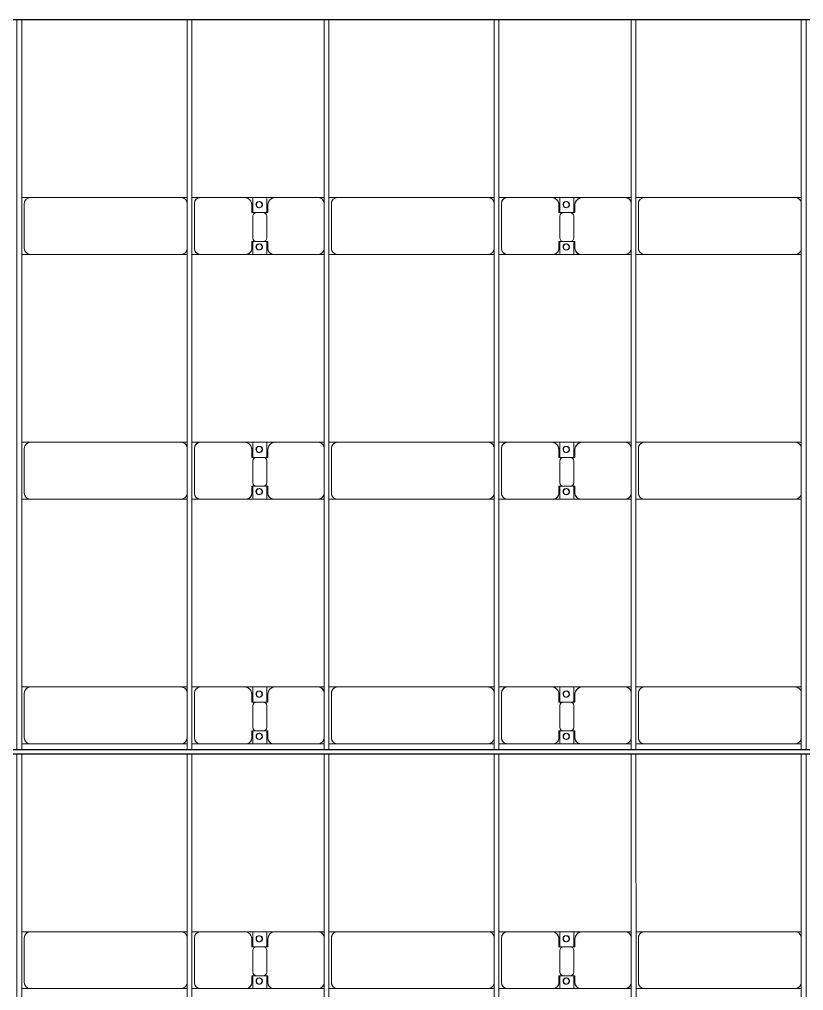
# Model space of a CAD drawing. Header units: millimetres. Extents: x -248177 to 167033, y 156986 to 268923.
# Drawn here: x -204003 to -197593, y 214489 to 222423 of the extents above; entities that cross this region are included whole.
import ezdxf

# ---------------------------------------------------------------- set-up
doc = ezdxf.new("R2010")
doc.units = ezdxf.units.MM
for name, color, linetype, lineweight in [('A-DETL-MBND', 5, 'Continuous', 9), ('A-GENM', 13, 'Continuous', 9), ('S-BEAM', 12, 'Continuous', 9)]:
    doc.layers.add(name, color=color, linetype=linetype, lineweight=lineweight)

# ---------------------------------------------------------------- blocks, each defined once
blk = doc.blocks.new('Dai phao do pin - DẢI PHAO ĐỠ PIN-V27-BỐ TRÍ KHUNG KẾT CẤU BÈ PIN 02')
at = {"layer": 'A-DETL-MBND', "color": 8}
for p, q in [((34449.7, 241.6), (34519.7, 241.6)), ((34449.7, 241.6), (34519.7, 241.6)), ((35750.3, 241.6), (34519.7, 241.6)), ((35750.3, 241.6), (35799.7, 241.6)), ((35750.3, 241.6), (35799.7, 241.6)), ((35839.7, 241.6), (35909.7, 241.6)), ((35839.7, 241.6), (35909.7, 241.6)), ((36269.7, 241.6), (35909.7, 241.6)), ((36269.7, 241.6), (36452.2, 241.6)), ((36452.2, 241.6), (36269.7, 241.6)), ((36337.8, 241.6), (36520.3, 241.6)), ((36337.8, 116.2), (36337.8, 241.6)), ((36520.3, 241.6), (36337.8, 241.6)), ((36452.2, 241.6), (36452.2, 116.2)), ((36870.3, 241.6), (36520.3, 241.6)), ((36870.3, 241.6), (36919.7, 241.6)), ((36870.3, 241.6), (36919.7, 241.6)), ((36959.7, 241.6), (37029.7, 241.6)), ((36959.7, 241.6), (37029.7, 241.6)), ((38260.3, 241.6), (37029.7, 241.6)), ((38260.3, 241.6), (38309.7, 241.6)), ((38260.3, 241.6), (38309.7, 241.6)), ((38349.7, 241.6), (38419.7, 241.6)), ((38349.7, 241.6), (38419.7, 241.6)), ((38779.7, 241.6), (38419.7, 241.6)), ((38779.7, 241.6), (38962.2, 241.6)), ((38962.2, 241.6), (38779.7, 241.6)), ((38847.8, 241.6), (39030.3, 241.6)), ((38847.8, 116.2), (38847.8, 241.6)), ((39030.3, 241.6), (38847.8, 241.6)), ((38962.2, 241.6), (38962.2, 116.2)), ((39380.3, 241.6), (39030.3, 241.6)), ((39380.3, 241.6), (39429.7, 241.6)), ((39380.3, 241.6), (39429.7, 241.6)), ((39469.7, 241.6), (39539.7, 241.6)), ((39469.7, 241.6), (39539.7, 241.6)), ((40770.3, 241.6), (39539.7, 241.6)), ((40770.3, 241.6), (40819.7, 241.6)), ((40770.3, 241.6), (40819.7, 241.6)), ((34469.7, 191.6), (34469.7, -173.4)), ((35859.7, 191.6), (35859.7, -173.4)), ((36329.7, 118.2), (36329.7, 181.6)), ((36460.3, 181.6), (36460.3, 118.2)), ((36979.7, 191.6), (36979.7, -173.4)), ((38369.7, 191.6), (38369.7, -173.4)), ((38839.7, 118.2), (38839.7, 181.6)), ((38970.3, 181.6), (38970.3, 118.2)), ((39489.7, 191.6), (39489.7, -173.4)), ((36422.2, 118.2), (36329.7, 118.2)), ((36337.8, 88.2), (36337.8, -88.2)), ((36460.3, 118.2), (36367.8, 118.2)), ((36452.2, -88.2), (36452.2, 88.2)), ((38932.2, 118.2), (38839.7, 118.2)), ((38847.8, 88.2), (38847.8, -88.2)), ((38970.3, 118.2), (38877.8, 118.2)), ((38962.2, -88.2), (38962.2, 88.2)), ((36329.7, -173.4), (36329.7, -118.2)), ((36329.7, -118.2), (36422.2, -118.2)), ((36337.8, -223.4), (36337.8, -116.2)), ((36367.8, -118.2), (36460.3, -118.2)), ((36452.2, -116.2), (36452.2, -223.4)), ((36460.3, -118.2), (36460.3, -173.4)), ((38839.7, -173.4), (38839.7, -118.2)), ((38839.7, -118.2), (38932.2, -118.2)), ((38847.8, -223.4), (38847.8, -116.2)), ((38877.8, -118.2), (38970.3, -118.2)), ((38962.2, -116.2), (38962.2, -223.4)), ((38970.3, -118.2), (38970.3, -173.4)), ((34519.7, -223.4), (34449.7, -223.4)), ((34519.7, -223.4), (34449.7, -223.4)), ((34519.7, -223.4), (35750.3, -223.4)), ((35799.7, -223.4), (35750.3, -223.4)), ((35799.7, -223.4), (35750.3, -223.4)), ((35909.7, -223.4), (35839.7, -223.4)), ((35909.7, -223.4), (35839.7, -223.4)), ((35909.7, -223.4), (36279.7, -223.4)), ((36452.2, -223.4), (36279.7, -223.4)), ((36279.7, -223.4), (36452.2, -223.4)), ((36510.3, -223.4), (36337.8, -223.4)), ((36337.8, -223.4), (36510.3, -223.4)), ((36510.3, -223.4), (36870.3, -223.4)), ((36919.7, -223.4), (36870.3, -223.4)), ((36919.7, -223.4), (36870.3, -223.4)), ((37029.7, -223.4), (36959.7, -223.4)), ((37029.7, -223.4), (36959.7, -223.4)), ((37029.7, -223.4), (38260.3, -223.4)), ((38309.7, -223.4), (38260.3, -223.4)), ((38309.7, -223.4), (38260.3, -223.4)), ((38419.7, -223.4), (38349.7, -223.4)), ((38419.7, -223.4), (38349.7, -223.4)), ((38419.7, -223.4), (38789.7, -223.4)), ((38962.2, -223.4), (38789.7, -223.4)), ((38789.7, -223.4), (38962.2, -223.4)), ((39020.3, -223.4), (38847.8, -223.4)), ((38847.8, -223.4), (39020.3, -223.4)), ((39020.3, -223.4), (39380.3, -223.4)), ((39429.7, -223.4), (39380.3, -223.4)), ((39429.7, -223.4), (39380.3, -223.4)), ((39539.7, -223.4), (39469.7, -223.4)), ((39539.7, -223.4), (39469.7, -223.4)), ((39539.7, -223.4), (40770.3, -223.4)), ((40819.7, -223.4), (40770.3, -223.4)), ((40819.7, -223.4), (40770.3, -223.4))]:
    blk.add_line(p, q, dxfattribs=at)
for centre, radius, start, end in [((34519.7, 191.6), 50, 90, 180), ((34519.7, 191.6), 50, 105, 135), ((35750.3, 191.6), 50, 15, 90), ((35750.3, 191.6), 50, 60, 90), ((35909.7, 191.6), 50, 90, 180), ((35909.7, 191.6), 50, 105, 180), ((36269.7, 181.6), 60, 360, 90), ((36520.3, 181.6), 60, 90, 180), ((36870.3, 191.6), 50, 15, 90), ((36870.3, 191.6), 50, 15, 75), ((37029.7, 191.6), 50, 90, 180), ((37029.7, 191.6), 50, 105, 135), ((38260.3, 191.6), 50, 15, 90), ((38260.3, 191.6), 50, 60, 90), ((38419.7, 191.6), 50, 90, 180), ((38419.7, 191.6), 50, 105, 180), ((38779.7, 181.6), 60, 360, 90), ((39030.3, 181.6), 60, 90, 180), ((39380.3, 191.6), 50, 15, 90), ((39380.3, 191.6), 50, 15, 75), ((39539.7, 191.6), 50, 90, 180), ((39539.7, 191.6), 50, 105, 135), ((40770.3, 191.6), 50, 15, 90), ((40770.3, 191.6), 50, 60, 90), ((34519.7, 191.6), 50, 150, 180), ((35750.3, 191.6), 50, 15, 30), ((36269.7, 181.6), 60, 360, 60), ((36388.6, 183.2), 25, 0, 180), ((36388.6, 183.2), 25, 180, 0), ((36388.6, 183.2), 25, 0, 165), ((36391.4, 183.2), 25, 0, 180), ((36391.4, 183.2), 25, 90, 180), ((36391.4, 183.2), 25, 180, 0), ((36391.4, 183.2), 25, 180, 300), ((36388.6, 183.2), 25, 210, 0), ((36391.4, 183.2), 25, 15, 75), ((36391.4, 183.2), 25, 330, 345), ((36520.3, 181.6), 60, 120, 180), ((37029.7, 191.6), 50, 150, 180), ((38260.3, 191.6), 50, 15, 30), ((38779.7, 181.6), 60, 360, 60), ((38898.6, 183.2), 25, 0, 180), ((38898.6, 183.2), 25, 180, 0), ((38898.6, 183.2), 25, 0, 165), ((38901.4, 183.2), 25, 360, 180), ((38901.4, 183.2), 25, 90, 180), ((38901.4, 183.2), 25, 180, 0), ((38901.4, 183.2), 25, 180, 300), ((38898.6, 183.2), 25, 210, 0), ((38901.4, 183.2), 25, 15, 75), ((38901.4, 183.2), 25, 330, 345), ((39030.3, 181.6), 60, 120, 180), ((39539.7, 191.6), 50, 150, 180), ((40770.3, 191.6), 50, 15, 30), ((36367.8, 88.2), 30, 90, 180), ((36422.2, 88.2), 30, 0, 90), ((38877.8, 88.2), 30, 90, 180), ((38932.2, 88.2), 30, 0, 90), ((36367.8, -88.2), 30, 180, 270), ((36388.6, -161.8), 25, 360, 180), ((36388.6, -161.8), 25, 105, 165), ((36391.4, -161.8), 25, 0, 180), ((36391.4, -161.8), 25, 105, 180), ((36388.6, -161.8), 25, 360, 75), ((36391.4, -161.8), 25, 15, 75), ((36422.2, -88.2), 30, 270, 0), ((38877.8, -88.2), 30, 180, 270), ((38898.6, -161.8), 25, 360, 180), ((38898.6, -161.8), 25, 105, 165), ((38901.4, -161.8), 25, 360, 180), ((38901.4, -161.8), 25, 105, 180), ((38898.6, -161.8), 25, 360, 75), ((38901.4, -161.8), 25, 15, 75), ((38932.2, -88.2), 30, 270, 0), ((34519.7, -173.4), 50, 180, 270), ((34519.7, -173.4), 50, 180, 210), ((34519.7, -173.4), 50, 240, 270), ((35750.3, -173.4), 50, 270, 345), ((35750.3, -173.4), 50, 285, 300), ((35750.3, -173.4), 50, 330, 345), ((35909.7, -173.4), 50, 180, 270), ((35909.7, -173.4), 50, 180, 255), ((36279.7, -173.4), 50, 270, 360), ((36279.7, -173.4), 50, 285, 360), ((36388.6, -161.8), 25, 180, 0), ((36388.6, -161.8), 25, 195, 0), ((36391.4, -161.8), 25, 180, 0), ((36391.4, -161.8), 25, 180, 270), ((36391.4, -161.8), 25, 285, 345), ((36510.3, -173.4), 50, 180, 270), ((36510.3, -173.4), 50, 180, 255), ((36870.3, -173.4), 50, 270, 345), ((36870.3, -173.4), 50, 285, 345), ((37029.7, -173.4), 50, 180, 270), ((37029.7, -173.4), 50, 180, 210), ((37029.7, -173.4), 50, 240, 270), ((38260.3, -173.4), 50, 270, 345), ((38260.3, -173.4), 50, 285, 300), ((38260.3, -173.4), 50, 330, 345), ((38419.7, -173.4), 50, 180, 270), ((38419.7, -173.4), 50, 180, 255), ((38789.7, -173.4), 50, 270, 0), ((38789.7, -173.4), 50, 285, 0), ((38898.6, -161.8), 25, 180, 0), ((38898.6, -161.8), 25, 195, 0), ((38901.4, -161.8), 25, 180, 360), ((38901.4, -161.8), 25, 180, 270), ((38901.4, -161.8), 25, 285, 345), ((39020.3, -173.4), 50, 180, 270), ((39020.3, -173.4), 50, 180, 255), ((39380.3, -173.4), 50, 270, 345), ((39380.3, -173.4), 50, 285, 345), ((39539.7, -173.4), 50, 180, 270), ((39539.7, -173.4), 50, 180, 210), ((39539.7, -173.4), 50, 240, 270), ((40770.3, -173.4), 50, 270, 345), ((40770.3, -173.4), 50, 285, 300), ((40770.3, -173.4), 50, 330, 345)]:
    blk.add_arc(centre, radius, start, end, dxfattribs=at)
blk = doc.blocks.new('Dai phao do pin - DẢI PHAO ĐỠ PIN-V28-BỐ TRÍ KHUNG KẾT CẤU BÈ PIN 02')
at = {"layer": 'A-DETL-MBND', "color": 8}
for p, q in [((34449.7, 241.6), (34519.7, 241.6)), ((34449.7, 241.6), (34519.7, 241.6)), ((35750.3, 241.6), (34519.7, 241.6)), ((35750.3, 241.6), (35799.7, 241.6)), ((35750.3, 241.6), (35799.7, 241.6)), ((35839.7, 241.6), (35909.7, 241.6)), ((35839.7, 241.6), (35909.7, 241.6)), ((36269.7, 241.6), (35909.7, 241.6)), ((36269.7, 241.6), (36452.2, 241.6)), ((36452.2, 241.6), (36269.7, 241.6)), ((36337.8, 241.6), (36520.3, 241.6)), ((36337.8, 116.2), (36337.8, 241.6)), ((36520.3, 241.6), (36337.8, 241.6)), ((36452.2, 241.6), (36452.2, 116.2)), ((36870.3, 241.6), (36520.3, 241.6)), ((36870.3, 241.6), (36919.7, 241.6)), ((36870.3, 241.6), (36919.7, 241.6)), ((36959.7, 241.6), (37029.7, 241.6)), ((36959.7, 241.6), (37029.7, 241.6)), ((38260.3, 241.6), (37029.7, 241.6)), ((38260.3, 241.6), (38309.7, 241.6)), ((38260.3, 241.6), (38309.7, 241.6)), ((38349.7, 241.6), (38419.7, 241.6)), ((38349.7, 241.6), (38419.7, 241.6)), ((38779.7, 241.6), (38419.7, 241.6)), ((38779.7, 241.6), (38962.2, 241.6)), ((38962.2, 241.6), (38779.7, 241.6)), ((38847.8, 241.6), (39030.3, 241.6)), ((38847.8, 116.2), (38847.8, 241.6)), ((39030.3, 241.6), (38847.8, 241.6)), ((38962.2, 241.6), (38962.2, 116.2)), ((39380.3, 241.6), (39030.3, 241.6)), ((39380.3, 241.6), (39429.7, 241.6)), ((39380.3, 241.6), (39429.7, 241.6)), ((39469.7, 241.6), (39539.7, 241.6)), ((39469.7, 241.6), (39539.7, 241.6)), ((40770.3, 241.6), (39539.7, 241.6)), ((40770.3, 241.6), (40819.7, 241.6)), ((40770.3, 241.6), (40819.7, 241.6)), ((34469.7, 191.6), (34469.7, -173.4)), ((35859.7, 191.6), (35859.7, -173.4)), ((36329.7, 118.2), (36329.7, 181.6)), ((36460.3, 181.6), (36460.3, 118.2)), ((36979.7, 191.6), (36979.7, -173.4)), ((38369.7, 191.6), (38369.7, -173.4)), ((38839.7, 118.2), (38839.7, 181.6)), ((38970.3, 181.6), (38970.3, 118.2)), ((39489.7, 191.6), (39489.7, -173.4)), ((36422.2, 118.2), (36329.7, 118.2)), ((36337.8, 88.2), (36337.8, -88.2)), ((36460.3, 118.2), (36367.8, 118.2)), ((36452.2, -88.2), (36452.2, 88.2)), ((38932.2, 118.2), (38839.7, 118.2)), ((38847.8, 88.2), (38847.8, -88.2)), ((38970.3, 118.2), (38877.8, 118.2)), ((38962.2, -88.2), (38962.2, 88.2)), ((36329.7, -173.4), (36329.7, -118.2)), ((36329.7, -118.2), (36422.2, -118.2)), ((36337.8, -223.4), (36337.8, -116.2)), ((36367.8, -118.2), (36460.3, -118.2)), ((36452.2, -116.2), (36452.2, -223.4)), ((36460.3, -118.2), (36460.3, -173.4)), ((38839.7, -173.4), (38839.7, -118.2)), ((38839.7, -118.2), (38932.2, -118.2)), ((38847.8, -223.4), (38847.8, -116.2)), ((38877.8, -118.2), (38970.3, -118.2)), ((38962.2, -116.2), (38962.2, -223.4)), ((38970.3, -118.2), (38970.3, -173.4)), ((34519.7, -223.4), (34449.7, -223.4)), ((34519.7, -223.4), (34449.7, -223.4)), ((34519.7, -223.4), (35750.3, -223.4)), ((35799.7, -223.4), (35750.3, -223.4)), ((35799.7, -223.4), (35750.3, -223.4)), ((35909.7, -223.4), (35839.7, -223.4)), ((35909.7, -223.4), (35839.7, -223.4)), ((35909.7, -223.4), (36279.7, -223.4)), ((36452.2, -223.4), (36279.7, -223.4)), ((36279.7, -223.4), (36452.2, -223.4)), ((36510.3, -223.4), (36337.8, -223.4)), ((36337.8, -223.4), (36510.3, -223.4)), ((36510.3, -223.4), (36870.3, -223.4)), ((36919.7, -223.4), (36870.3, -223.4)), ((36919.7, -223.4), (36870.3, -223.4)), ((37029.7, -223.4), (36959.7, -223.4)), ((37029.7, -223.4), (36959.7, -223.4)), ((37029.7, -223.4), (38260.3, -223.4)), ((38309.7, -223.4), (38260.3, -223.4)), ((38309.7, -223.4), (38260.3, -223.4)), ((38419.7, -223.4), (38349.7, -223.4)), ((38419.7, -223.4), (38349.7, -223.4)), ((38419.7, -223.4), (38789.7, -223.4)), ((38962.2, -223.4), (38789.7, -223.4)), ((38789.7, -223.4), (38962.2, -223.4)), ((39020.3, -223.4), (38847.8, -223.4)), ((38847.8, -223.4), (39020.3, -223.4)), ((39020.3, -223.4), (39380.3, -223.4)), ((39429.7, -223.4), (39380.3, -223.4)), ((39429.7, -223.4), (39380.3, -223.4)), ((39539.7, -223.4), (39469.7, -223.4)), ((39539.7, -223.4), (39469.7, -223.4)), ((39539.7, -223.4), (40770.3, -223.4)), ((40819.7, -223.4), (40770.3, -223.4)), ((40819.7, -223.4), (40770.3, -223.4))]:
    blk.add_line(p, q, dxfattribs=at)
for centre, radius, start, end in [((34519.7, 191.6), 50, 90, 180), ((34519.7, 191.6), 50, 105, 135), ((35750.3, 191.6), 50, 15, 90), ((35750.3, 191.6), 50, 60, 90), ((35909.7, 191.6), 50, 90, 180), ((35909.7, 191.6), 50, 105, 180), ((36269.7, 181.6), 60, 360, 90), ((36520.3, 181.6), 60, 90, 180), ((36870.3, 191.6), 50, 15, 90), ((36870.3, 191.6), 50, 15, 75), ((37029.7, 191.6), 50, 90, 180), ((37029.7, 191.6), 50, 105, 135), ((38260.3, 191.6), 50, 15, 90), ((38260.3, 191.6), 50, 60, 90), ((38419.7, 191.6), 50, 90, 180), ((38419.7, 191.6), 50, 105, 180), ((38779.7, 181.6), 60, 360, 90), ((39030.3, 181.6), 60, 90, 180), ((39380.3, 191.6), 50, 15, 90), ((39380.3, 191.6), 50, 15, 75), ((39539.7, 191.6), 50, 90, 180), ((39539.7, 191.6), 50, 105, 135), ((40770.3, 191.6), 50, 15, 90), ((40770.3, 191.6), 50, 60, 90), ((34519.7, 191.6), 50, 150, 180), ((35750.3, 191.6), 50, 15, 30), ((36269.7, 181.6), 60, 360, 60), ((36388.6, 183.2), 25, 0, 180), ((36388.6, 183.2), 25, 180, 0), ((36388.6, 183.2), 25, 0, 165), ((36391.4, 183.2), 25, 0, 180), ((36391.4, 183.2), 25, 90, 180), ((36391.4, 183.2), 25, 180, 0), ((36391.4, 183.2), 25, 180, 300), ((36388.6, 183.2), 25, 210, 0), ((36391.4, 183.2), 25, 15, 75), ((36391.4, 183.2), 25, 330, 345), ((36520.3, 181.6), 60, 120, 180), ((37029.7, 191.6), 50, 150, 180), ((38260.3, 191.6), 50, 15, 30), ((38779.7, 181.6), 60, 360, 60), ((38898.6, 183.2), 25, 0, 180), ((38898.6, 183.2), 25, 180, 0), ((38898.6, 183.2), 25, 0, 165), ((38901.4, 183.2), 25, 360, 180), ((38901.4, 183.2), 25, 90, 180), ((38901.4, 183.2), 25, 180, 0), ((38901.4, 183.2), 25, 180, 300), ((38898.6, 183.2), 25, 210, 0), ((38901.4, 183.2), 25, 15, 75), ((38901.4, 183.2), 25, 330, 345), ((39030.3, 181.6), 60, 120, 180), ((39539.7, 191.6), 50, 150, 180), ((40770.3, 191.6), 50, 15, 30), ((36367.8, 88.2), 30, 90, 180), ((36422.2, 88.2), 30, 0, 90), ((38877.8, 88.2), 30, 90, 180), ((38932.2, 88.2), 30, 0, 90), ((36367.8, -88.2), 30, 180, 270), ((36388.6, -161.8), 25, 360, 180), ((36388.6, -161.8), 25, 105, 165), ((36391.4, -161.8), 25, 0, 180), ((36391.4, -161.8), 25, 105, 180), ((36388.6, -161.8), 25, 360, 75), ((36391.4, -161.8), 25, 15, 75), ((36422.2, -88.2), 30, 270, 0), ((38877.8, -88.2), 30, 180, 270), ((38898.6, -161.8), 25, 360, 180), ((38898.6, -161.8), 25, 105, 165), ((38901.4, -161.8), 25, 360, 180), ((38901.4, -161.8), 25, 105, 180), ((38898.6, -161.8), 25, 360, 75), ((38901.4, -161.8), 25, 15, 75), ((38932.2, -88.2), 30, 270, 0), ((34519.7, -173.4), 50, 180, 270), ((34519.7, -173.4), 50, 191.16218, 210), ((34519.7, -173.4), 50, 240, 270), ((35750.3, -173.4), 50, 270, 348.81744), ((35750.3, -173.4), 50, 285, 300), ((35750.3, -173.4), 50, 330, 348.81744), ((35909.7, -173.4), 50, 180, 270), ((35909.7, -173.4), 50, 180, 255), ((36279.7, -173.4), 50, 270, 360), ((36279.7, -173.4), 50, 285, 360), ((36388.6, -161.8), 25, 180, 0), ((36388.6, -161.8), 25, 195, 0), ((36391.4, -161.8), 25, 180, 0), ((36391.4, -161.8), 25, 180, 270), ((36391.4, -161.8), 25, 285, 345), ((36510.3, -173.4), 50, 180, 270), ((36510.3, -173.4), 50, 180, 255), ((36870.3, -173.4), 50, 270, 348.80025), ((36870.3, -173.4), 50, 285, 348.80025), ((37029.7, -173.4), 50, 180, 270), ((37029.7, -173.4), 50, 191.2007, 210), ((37029.7, -173.4), 50, 240, 270), ((38260.3, -173.4), 50, 270, 348.77892), ((38260.3, -173.4), 50, 285, 300), ((38260.3, -173.4), 50, 330, 348.77892), ((38419.7, -173.4), 50, 180, 270), ((38419.7, -173.4), 50, 180, 255), ((38789.7, -173.4), 50, 270, 0), ((38789.7, -173.4), 50, 285, 0), ((38898.6, -161.8), 25, 180, 0), ((38898.6, -161.8), 25, 195, 0), ((38901.4, -161.8), 25, 180, 360), ((38901.4, -161.8), 25, 180, 270), ((38901.4, -161.8), 25, 285, 345), ((39020.3, -173.4), 50, 180, 270), ((39020.3, -173.4), 50, 180, 255), ((39380.3, -173.4), 50, 270, 348.76173), ((39380.3, -173.4), 50, 285, 348.76173), ((39539.7, -173.4), 50, 180, 270), ((39539.7, -173.4), 50, 191.23922, 210), ((39539.7, -173.4), 50, 240, 270), ((40770.3, -173.4), 50, 270, 348.7404), ((40770.3, -173.4), 50, 285, 300), ((40770.3, -173.4), 50, 330, 348.7404)]:
    blk.add_arc(centre, radius, start, end, dxfattribs=at)
blk = doc.blocks.new('Dai phao do pin - DẢI PHAO ĐỠ PIN-V29-BỐ TRÍ KHUNG KẾT CẤU BÈ PIN 02')
at = {"layer": 'A-DETL-MBND', "color": 8}
for p, q in [((34449.7, 241.6), (34519.7, 241.6)), ((34449.7, 241.6), (34519.7, 241.6)), ((35750.3, 241.6), (34519.7, 241.6)), ((35750.3, 241.6), (35799.7, 241.6)), ((35750.3, 241.6), (35799.7, 241.6)), ((35839.7, 241.6), (35909.7, 241.6)), ((35839.7, 241.6), (35909.7, 241.6)), ((36269.7, 241.6), (35909.7, 241.6)), ((36269.7, 241.6), (36452.2, 241.6)), ((36452.2, 241.6), (36269.7, 241.6)), ((36337.8, 241.6), (36520.3, 241.6)), ((36337.8, 116.2), (36337.8, 241.6)), ((36520.3, 241.6), (36337.8, 241.6)), ((36452.2, 241.6), (36452.2, 116.2)), ((36870.3, 241.6), (36520.3, 241.6)), ((36870.3, 241.6), (36919.7, 241.6)), ((36870.3, 241.6), (36919.7, 241.6)), ((36959.7, 241.6), (37029.7, 241.6)), ((36959.7, 241.6), (37029.7, 241.6)), ((38260.3, 241.6), (37029.7, 241.6)), ((38260.3, 241.6), (38309.7, 241.6)), ((38260.3, 241.6), (38309.7, 241.6)), ((38349.7, 241.6), (38419.7, 241.6)), ((38349.7, 241.6), (38419.7, 241.6)), ((38779.7, 241.6), (38419.7, 241.6)), ((38779.7, 241.6), (38962.2, 241.6)), ((38962.2, 241.6), (38779.7, 241.6)), ((38847.8, 241.6), (39030.3, 241.6)), ((38847.8, 116.2), (38847.8, 241.6)), ((39030.3, 241.6), (38847.8, 241.6)), ((38962.2, 241.6), (38962.2, 116.2)), ((39380.3, 241.6), (39030.3, 241.6)), ((39380.3, 241.6), (39429.7, 241.6)), ((39380.3, 241.6), (39429.7, 241.6)), ((39469.7, 241.6), (39539.7, 241.6)), ((39469.7, 241.6), (39539.7, 241.6)), ((40770.3, 241.6), (39539.7, 241.6)), ((40770.3, 241.6), (40819.7, 241.6)), ((40770.3, 241.6), (40819.7, 241.6)), ((34469.7, 191.6), (34469.7, -173.4)), ((35859.7, 191.6), (35859.7, -173.4)), ((36329.7, 118.2), (36329.7, 181.6)), ((36460.3, 181.6), (36460.3, 118.2)), ((36979.7, 191.6), (36979.7, -173.4)), ((38369.7, 191.6), (38369.7, -173.4)), ((38839.7, 118.2), (38839.7, 181.6)), ((38970.3, 181.6), (38970.3, 118.2)), ((39489.7, 191.6), (39489.7, -173.4)), ((36422.2, 118.2), (36329.7, 118.2)), ((36337.8, 88.2), (36337.8, -88.2)), ((36460.3, 118.2), (36367.8, 118.2)), ((36452.2, -88.2), (36452.2, 88.2)), ((38932.2, 118.2), (38839.7, 118.2)), ((38847.8, 88.2), (38847.8, -88.2)), ((38970.3, 118.2), (38877.8, 118.2)), ((38962.2, -88.2), (38962.2, 88.2)), ((36329.7, -173.4), (36329.7, -118.2)), ((36329.7, -118.2), (36422.2, -118.2)), ((36337.8, -223.4), (36337.8, -116.2)), ((36367.8, -118.2), (36460.3, -118.2)), ((36452.2, -116.2), (36452.2, -223.4)), ((36460.3, -118.2), (36460.3, -173.4)), ((38839.7, -173.4), (38839.7, -118.2)), ((38839.7, -118.2), (38932.2, -118.2)), ((38847.8, -223.4), (38847.8, -116.2)), ((38877.8, -118.2), (38970.3, -118.2)), ((38962.2, -116.2), (38962.2, -223.4)), ((38970.3, -118.2), (38970.3, -173.4)), ((34519.7, -223.4), (34449.7, -223.4)), ((34519.7, -223.4), (34449.7, -223.4)), ((34519.7, -223.4), (35750.3, -223.4)), ((35799.7, -223.4), (35750.3, -223.4)), ((35799.7, -223.4), (35750.3, -223.4)), ((35909.7, -223.4), (35839.7, -223.4)), ((35909.7, -223.4), (35839.7, -223.4)), ((35909.7, -223.4), (36279.7, -223.4)), ((36452.2, -223.4), (36279.7, -223.4)), ((36279.7, -223.4), (36452.2, -223.4)), ((36510.3, -223.4), (36337.8, -223.4)), ((36337.8, -223.4), (36510.3, -223.4)), ((36510.3, -223.4), (36870.3, -223.4)), ((36919.7, -223.4), (36870.3, -223.4)), ((36919.7, -223.4), (36870.3, -223.4)), ((37029.7, -223.4), (36959.7, -223.4)), ((37029.7, -223.4), (36959.7, -223.4)), ((37029.7, -223.4), (38260.3, -223.4)), ((38309.7, -223.4), (38260.3, -223.4)), ((38309.7, -223.4), (38260.3, -223.4)), ((38419.7, -223.4), (38349.7, -223.4)), ((38419.7, -223.4), (38349.7, -223.4)), ((38419.7, -223.4), (38789.7, -223.4)), ((38962.2, -223.4), (38789.7, -223.4)), ((38789.7, -223.4), (38962.2, -223.4)), ((39020.3, -223.4), (38847.8, -223.4)), ((38847.8, -223.4), (39020.3, -223.4)), ((39020.3, -223.4), (39380.3, -223.4)), ((39429.7, -223.4), (39380.3, -223.4)), ((39429.7, -223.4), (39380.3, -223.4)), ((39539.7, -223.4), (39469.7, -223.4)), ((39539.7, -223.4), (39469.7, -223.4)), ((39539.7, -223.4), (40770.3, -223.4)), ((40819.7, -223.4), (40770.3, -223.4)), ((40819.7, -223.4), (40770.3, -223.4))]:
    blk.add_line(p, q, dxfattribs=at)
for centre, radius, start, end in [((34519.7, 191.6), 50, 90, 180), ((34519.7, 191.6), 50, 105, 135), ((35750.3, 191.6), 50, 15, 90), ((35750.3, 191.6), 50, 60, 90), ((35909.7, 191.6), 50, 90, 180), ((35909.7, 191.6), 50, 105, 180), ((36269.7, 181.6), 60, 360, 90), ((36520.3, 181.6), 60, 90, 180), ((36870.3, 191.6), 50, 15, 90), ((36870.3, 191.6), 50, 15, 75), ((37029.7, 191.6), 50, 90, 180), ((37029.7, 191.6), 50, 105, 135), ((38260.3, 191.6), 50, 15, 90), ((38260.3, 191.6), 50, 60, 90), ((38419.7, 191.6), 50, 90, 180), ((38419.7, 191.6), 50, 105, 180), ((38779.7, 181.6), 60, 360, 90), ((39030.3, 181.6), 60, 90, 180), ((39380.3, 191.6), 50, 15, 90), ((39380.3, 191.6), 50, 15, 75), ((39539.7, 191.6), 50, 90, 180), ((39539.7, 191.6), 50, 105, 135), ((40770.3, 191.6), 50, 15, 90), ((40770.3, 191.6), 50, 60, 90), ((34519.7, 191.6), 50, 150, 180), ((35750.3, 191.6), 50, 15, 30), ((36269.7, 181.6), 60, 360, 60), ((36388.6, 183.2), 25, 0, 180), ((36388.6, 183.2), 25, 180, 0), ((36388.6, 183.2), 25, 0, 165), ((36391.4, 183.2), 25, 0, 180), ((36391.4, 183.2), 25, 90, 180), ((36391.4, 183.2), 25, 180, 0), ((36391.4, 183.2), 25, 180, 300), ((36388.6, 183.2), 25, 210, 0), ((36391.4, 183.2), 25, 15, 75), ((36391.4, 183.2), 25, 330, 345), ((36520.3, 181.6), 60, 120, 180), ((37029.7, 191.6), 50, 150, 180), ((38260.3, 191.6), 50, 15, 30), ((38779.7, 181.6), 60, 360, 60), ((38898.6, 183.2), 25, 0, 180), ((38898.6, 183.2), 25, 180, 0), ((38898.6, 183.2), 25, 0, 165), ((38901.4, 183.2), 25, 360, 180), ((38901.4, 183.2), 25, 90, 180), ((38901.4, 183.2), 25, 180, 0), ((38901.4, 183.2), 25, 180, 300), ((38898.6, 183.2), 25, 210, 0), ((38901.4, 183.2), 25, 15, 75), ((38901.4, 183.2), 25, 330, 345), ((39030.3, 181.6), 60, 120, 180), ((39539.7, 191.6), 50, 150, 180), ((40770.3, 191.6), 50, 15, 30), ((36367.8, 88.2), 30, 90, 180), ((36422.2, 88.2), 30, 0, 90), ((38877.8, 88.2), 30, 90, 180), ((38932.2, 88.2), 30, 0, 90), ((36367.8, -88.2), 30, 180, 270), ((36388.6, -161.8), 25, 360, 180), ((36388.6, -161.8), 25, 105, 165), ((36391.4, -161.8), 25, 0, 180), ((36391.4, -161.8), 25, 105, 180), ((36388.6, -161.8), 25, 360, 75), ((36391.4, -161.8), 25, 15, 75), ((36422.2, -88.2), 30, 270, 0), ((38877.8, -88.2), 30, 180, 270), ((38898.6, -161.8), 25, 360, 180), ((38898.6, -161.8), 25, 105, 165), ((38901.4, -161.8), 25, 360, 180), ((38901.4, -161.8), 25, 105, 180), ((38898.6, -161.8), 25, 360, 75), ((38901.4, -161.8), 25, 15, 75), ((38932.2, -88.2), 30, 270, 0), ((34519.7, -173.4), 50, 180, 270), ((34519.7, -173.4), 50, 180, 210), ((34519.7, -173.4), 50, 240, 270), ((35750.3, -173.4), 50, 270, 345), ((35750.3, -173.4), 50, 285, 300), ((35750.3, -173.4), 50, 330, 345), ((35909.7, -173.4), 50, 180, 270), ((35909.7, -173.4), 50, 180, 255), ((36279.7, -173.4), 50, 270, 360), ((36279.7, -173.4), 50, 285, 360), ((36388.6, -161.8), 25, 180, 0), ((36388.6, -161.8), 25, 195, 0), ((36391.4, -161.8), 25, 180, 0), ((36391.4, -161.8), 25, 180, 270), ((36391.4, -161.8), 25, 285, 345), ((36510.3, -173.4), 50, 180, 270), ((36510.3, -173.4), 50, 180, 255), ((36870.3, -173.4), 50, 270, 345), ((36870.3, -173.4), 50, 285, 345), ((37029.7, -173.4), 50, 180, 270), ((37029.7, -173.4), 50, 180, 210), ((37029.7, -173.4), 50, 240, 270), ((38260.3, -173.4), 50, 270, 345), ((38260.3, -173.4), 50, 285, 300), ((38260.3, -173.4), 50, 330, 345), ((38419.7, -173.4), 50, 180, 270), ((38419.7, -173.4), 50, 180, 255), ((38789.7, -173.4), 50, 270, 0), ((38789.7, -173.4), 50, 285, 0), ((38898.6, -161.8), 25, 180, 0), ((38898.6, -161.8), 25, 195, 0), ((38901.4, -161.8), 25, 180, 360), ((38901.4, -161.8), 25, 180, 270), ((38901.4, -161.8), 25, 285, 345), ((39020.3, -173.4), 50, 180, 270), ((39020.3, -173.4), 50, 180, 255), ((39380.3, -173.4), 50, 270, 345), ((39380.3, -173.4), 50, 285, 345), ((39539.7, -173.4), 50, 180, 270), ((39539.7, -173.4), 50, 180, 210), ((39539.7, -173.4), 50, 240, 270), ((40770.3, -173.4), 50, 270, 345), ((40770.3, -173.4), 50, 285, 300), ((40770.3, -173.4), 50, 330, 345)]:
    blk.add_arc(centre, radius, start, end, dxfattribs=at)
blk = doc.blocks.new('Dai phao do pin - DẢI PHAO ĐỠ PIN-V30-BỐ TRÍ KHUNG KẾT CẤU BÈ PIN 02')
at = {"layer": 'A-DETL-MBND', "color": 8}
for p, q in [((34449.7, 241.6), (34519.7, 241.6)), ((34449.7, 241.6), (34519.7, 241.6)), ((35750.3, 241.6), (34519.7, 241.6)), ((35750.3, 241.6), (35799.7, 241.6)), ((35750.3, 241.6), (35799.7, 241.6)), ((35839.7, 241.6), (35909.7, 241.6)), ((35839.7, 241.6), (35909.7, 241.6)), ((36269.7, 241.6), (35909.7, 241.6)), ((36269.7, 241.6), (36452.2, 241.6)), ((36452.2, 241.6), (36269.7, 241.6)), ((36337.8, 241.6), (36520.3, 241.6)), ((36337.8, 116.2), (36337.8, 241.6)), ((36520.3, 241.6), (36337.8, 241.6)), ((36452.2, 241.6), (36452.2, 116.2)), ((36870.3, 241.6), (36520.3, 241.6)), ((36870.3, 241.6), (36919.7, 241.6)), ((36870.3, 241.6), (36919.7, 241.6)), ((36959.7, 241.6), (37029.7, 241.6)), ((36959.7, 241.6), (37029.7, 241.6)), ((38260.3, 241.6), (37029.7, 241.6)), ((38260.3, 241.6), (38309.7, 241.6)), ((38260.3, 241.6), (38309.7, 241.6)), ((38349.7, 241.6), (38419.7, 241.6)), ((38349.7, 241.6), (38419.7, 241.6)), ((38779.7, 241.6), (38419.7, 241.6)), ((38779.7, 241.6), (38962.2, 241.6)), ((38962.2, 241.6), (38779.7, 241.6)), ((38847.8, 241.6), (39030.3, 241.6)), ((38847.8, 116.2), (38847.8, 241.6)), ((39030.3, 241.6), (38847.8, 241.6)), ((38962.2, 241.6), (38962.2, 116.2)), ((39380.3, 241.6), (39030.3, 241.6)), ((39380.3, 241.6), (39429.7, 241.6)), ((39380.3, 241.6), (39429.7, 241.6)), ((39469.7, 241.6), (39539.7, 241.6)), ((39469.7, 241.6), (39539.7, 241.6)), ((40770.3, 241.6), (39539.7, 241.6)), ((40770.3, 241.6), (40819.7, 241.6)), ((40770.3, 241.6), (40819.7, 241.6)), ((34469.7, 191.6), (34469.7, -173.4)), ((35859.7, 191.6), (35859.7, -173.4)), ((36329.7, 118.2), (36329.7, 181.6)), ((36460.3, 181.6), (36460.3, 118.2)), ((36979.7, 191.6), (36979.7, -173.4)), ((38369.7, 191.6), (38369.7, -173.4)), ((38839.7, 118.2), (38839.7, 181.6)), ((38970.3, 181.6), (38970.3, 118.2)), ((39489.7, 191.6), (39489.7, -173.4)), ((36422.2, 118.2), (36329.7, 118.2)), ((36337.8, 88.2), (36337.8, -88.2)), ((36460.3, 118.2), (36367.8, 118.2)), ((36452.2, -88.2), (36452.2, 88.2)), ((38932.2, 118.2), (38839.7, 118.2)), ((38847.8, 88.2), (38847.8, -88.2)), ((38970.3, 118.2), (38877.8, 118.2)), ((38962.2, -88.2), (38962.2, 88.2)), ((36329.7, -173.4), (36329.7, -118.2)), ((36329.7, -118.2), (36422.2, -118.2)), ((36337.8, -223.4), (36337.8, -116.2)), ((36367.8, -118.2), (36460.3, -118.2)), ((36452.2, -116.2), (36452.2, -223.4)), ((36460.3, -118.2), (36460.3, -173.4)), ((38839.7, -173.4), (38839.7, -118.2)), ((38839.7, -118.2), (38932.2, -118.2)), ((38847.8, -223.4), (38847.8, -116.2)), ((38877.8, -118.2), (38970.3, -118.2)), ((38962.2, -116.2), (38962.2, -223.4)), ((38970.3, -118.2), (38970.3, -173.4)), ((34519.7, -223.4), (34449.7, -223.4)), ((34519.7, -223.4), (34449.7, -223.4)), ((34519.7, -223.4), (35750.3, -223.4)), ((35799.7, -223.4), (35750.3, -223.4)), ((35799.7, -223.4), (35750.3, -223.4)), ((35909.7, -223.4), (35839.7, -223.4)), ((35909.7, -223.4), (35839.7, -223.4)), ((35909.7, -223.4), (36279.7, -223.4)), ((36452.2, -223.4), (36279.7, -223.4)), ((36279.7, -223.4), (36452.2, -223.4)), ((36510.3, -223.4), (36337.8, -223.4)), ((36337.8, -223.4), (36510.3, -223.4)), ((36510.3, -223.4), (36870.3, -223.4)), ((36919.7, -223.4), (36870.3, -223.4)), ((36919.7, -223.4), (36870.3, -223.4)), ((37029.7, -223.4), (36959.7, -223.4)), ((37029.7, -223.4), (36959.7, -223.4)), ((37029.7, -223.4), (38260.3, -223.4)), ((38309.7, -223.4), (38260.3, -223.4)), ((38309.7, -223.4), (38260.3, -223.4)), ((38419.7, -223.4), (38349.7, -223.4)), ((38419.7, -223.4), (38349.7, -223.4)), ((38419.7, -223.4), (38789.7, -223.4)), ((38962.2, -223.4), (38789.7, -223.4)), ((38789.7, -223.4), (38962.2, -223.4)), ((39020.3, -223.4), (38847.8, -223.4)), ((38847.8, -223.4), (39020.3, -223.4)), ((39020.3, -223.4), (39380.3, -223.4)), ((39429.7, -223.4), (39380.3, -223.4)), ((39429.7, -223.4), (39380.3, -223.4)), ((39539.7, -223.4), (39469.7, -223.4)), ((39539.7, -223.4), (39469.7, -223.4)), ((39539.7, -223.4), (40770.3, -223.4)), ((40819.7, -223.4), (40770.3, -223.4)), ((40819.7, -223.4), (40770.3, -223.4))]:
    blk.add_line(p, q, dxfattribs=at)
for centre, radius, start, end in [((34519.7, 191.6), 50, 90, 180), ((34519.7, 191.6), 50, 105, 135), ((35750.3, 191.6), 50, 15, 90), ((35750.3, 191.6), 50, 60, 90), ((35909.7, 191.6), 50, 90, 180), ((35909.7, 191.6), 50, 105, 180), ((36269.7, 181.6), 60, 360, 90), ((36520.3, 181.6), 60, 90, 180), ((36870.3, 191.6), 50, 15, 90), ((36870.3, 191.6), 50, 15, 75), ((37029.7, 191.6), 50, 90, 180), ((37029.7, 191.6), 50, 105, 135), ((38260.3, 191.6), 50, 15, 90), ((38260.3, 191.6), 50, 60, 90), ((38419.7, 191.6), 50, 90, 180), ((38419.7, 191.6), 50, 105, 180), ((38779.7, 181.6), 60, 360, 90), ((39030.3, 181.6), 60, 90, 180), ((39380.3, 191.6), 50, 15, 90), ((39380.3, 191.6), 50, 15, 75), ((39539.7, 191.6), 50, 90, 180), ((39539.7, 191.6), 50, 105, 135), ((40770.3, 191.6), 50, 15, 90), ((40770.3, 191.6), 50, 60, 90), ((34519.7, 191.6), 50, 150, 180), ((35750.3, 191.6), 50, 15, 30), ((36269.7, 181.6), 60, 360, 60), ((36388.6, 183.2), 25, 0, 180), ((36388.6, 183.2), 25, 180, 0), ((36388.6, 183.2), 25, 0, 165), ((36391.4, 183.2), 25, 0, 180), ((36391.4, 183.2), 25, 90, 180), ((36391.4, 183.2), 25, 180, 0), ((36391.4, 183.2), 25, 180, 300), ((36388.6, 183.2), 25, 210, 0), ((36391.4, 183.2), 25, 15, 75), ((36391.4, 183.2), 25, 330, 345), ((36520.3, 181.6), 60, 120, 180), ((37029.7, 191.6), 50, 150, 180), ((38260.3, 191.6), 50, 15, 30), ((38779.7, 181.6), 60, 360, 60), ((38898.6, 183.2), 25, 0, 180), ((38898.6, 183.2), 25, 180, 0), ((38898.6, 183.2), 25, 0, 165), ((38901.4, 183.2), 25, 360, 180), ((38901.4, 183.2), 25, 90, 180), ((38901.4, 183.2), 25, 180, 0), ((38901.4, 183.2), 25, 180, 300), ((38898.6, 183.2), 25, 210, 0), ((38901.4, 183.2), 25, 15, 75), ((38901.4, 183.2), 25, 330, 345), ((39030.3, 181.6), 60, 120, 180), ((39539.7, 191.6), 50, 150, 180), ((40770.3, 191.6), 50, 15, 30), ((36367.8, 88.2), 30, 90, 180), ((36422.2, 88.2), 30, 0, 90), ((38877.8, 88.2), 30, 90, 180), ((38932.2, 88.2), 30, 0, 90), ((36367.8, -88.2), 30, 180, 270), ((36388.6, -161.8), 25, 360, 180), ((36388.6, -161.8), 25, 105, 165), ((36391.4, -161.8), 25, 0, 180), ((36391.4, -161.8), 25, 105, 180), ((36388.6, -161.8), 25, 360, 75), ((36391.4, -161.8), 25, 15, 75), ((36422.2, -88.2), 30, 270, 0), ((38877.8, -88.2), 30, 180, 270), ((38898.6, -161.8), 25, 360, 180), ((38898.6, -161.8), 25, 105, 165), ((38901.4, -161.8), 25, 360, 180), ((38901.4, -161.8), 25, 105, 180), ((38898.6, -161.8), 25, 360, 75), ((38901.4, -161.8), 25, 15, 75), ((38932.2, -88.2), 30, 270, 0), ((34519.7, -173.4), 50, 180, 270), ((34519.7, -173.4), 50, 180, 210), ((34519.7, -173.4), 50, 240, 270), ((35750.3, -173.4), 50, 270, 345), ((35750.3, -173.4), 50, 285, 300), ((35750.3, -173.4), 50, 330, 345), ((35909.7, -173.4), 50, 180, 270), ((35909.7, -173.4), 50, 180, 255), ((36279.7, -173.4), 50, 270, 360), ((36279.7, -173.4), 50, 285, 360), ((36388.6, -161.8), 25, 180, 0), ((36388.6, -161.8), 25, 195, 0), ((36391.4, -161.8), 25, 180, 0), ((36391.4, -161.8), 25, 180, 270), ((36391.4, -161.8), 25, 285, 345), ((36510.3, -173.4), 50, 180, 270), ((36510.3, -173.4), 50, 180, 255), ((36870.3, -173.4), 50, 270, 345), ((36870.3, -173.4), 50, 285, 345), ((37029.7, -173.4), 50, 180, 270), ((37029.7, -173.4), 50, 180, 210), ((37029.7, -173.4), 50, 240, 270), ((38260.3, -173.4), 50, 270, 345), ((38260.3, -173.4), 50, 285, 300), ((38260.3, -173.4), 50, 330, 345), ((38419.7, -173.4), 50, 180, 270), ((38419.7, -173.4), 50, 180, 255), ((38789.7, -173.4), 50, 270, 0), ((38789.7, -173.4), 50, 285, 0), ((38898.6, -161.8), 25, 180, 0), ((38898.6, -161.8), 25, 195, 0), ((38901.4, -161.8), 25, 180, 360), ((38901.4, -161.8), 25, 180, 270), ((38901.4, -161.8), 25, 285, 345), ((39020.3, -173.4), 50, 180, 270), ((39020.3, -173.4), 50, 180, 255), ((39380.3, -173.4), 50, 270, 345), ((39380.3, -173.4), 50, 285, 345), ((39539.7, -173.4), 50, 180, 270), ((39539.7, -173.4), 50, 180, 210), ((39539.7, -173.4), 50, 240, 270), ((40770.3, -173.4), 50, 270, 345), ((40770.3, -173.4), 50, 285, 300), ((40770.3, -173.4), 50, 330, 345)]:
    blk.add_arc(centre, radius, start, end, dxfattribs=at)
blk = doc.blocks.new('Dầm C52 - Dầm C52-24593-BỐ TRÍ KHUNG KẾT CẤU BÈ PIN 02')
at = {"layer": 'S-BEAM', "color": 1}
for p, q in [((-2138.2, 20), (3821.8, 20)), ((3861.8, 20), (9821.8, 20)), ((3821.8, -20), (-2138.2, -20)), ((9821.8, -20), (3861.8, -20))]:
    blk.add_line(p, q, dxfattribs=at)
blk = doc.blocks.new('Dầm C52 - Hộp 40x60-16517-BỐ TRÍ KHUNG KẾT CẤU BÈ PIN 02')
at = {"layer": 'S-BEAM', "color": 3, "lineweight": 25}
for p, q in [((-109999.4, 20), (109999.4, 20)), ((109999.4, -20), (-109999.4, -20))]:
    blk.add_line(p, q, dxfattribs=at)
blk = doc.blocks.new('Dầm C52 - Hộp 40x60-25240-BỐ TRÍ KHUNG KẾT CẤU BÈ PIN 02')
at = {"layer": 'S-BEAM', "color": 3, "lineweight": 25}
blk.add_line((146419.4, -20), (-146419.4, -20), dxfattribs=at)
blk = doc.blocks.new('HOBANMONG_BEPIN 2_rvt-1-BỐ TRÍ KHUNG KẾT CẤU BÈ PIN 02')
at = {"layer": 'A-GENM', "lineweight": 9, "rotation": 0.0007586094741477002}
for name, p in [('Dai phao do pin - DẢI PHAO ĐỠ PIN-V30-BỐ TRÍ KHUNG KẾT CẤU BÈ PIN 02', (-238432.7, 220725.8)), ('Dai phao do pin - DẢI PHAO ĐỠ PIN-V29-BỐ TRÍ KHUNG KẾT CẤU BÈ PIN 02', (-238432.7, 218726.6)), ('Dai phao do pin - DẢI PHAO ĐỠ PIN-V28-BỐ TRÍ KHUNG KẾT CẤU BÈ PIN 02', (-238432.6, 216727.5)), ('Dai phao do pin - DẢI PHAO ĐỠ PIN-V27-BỐ TRÍ KHUNG KẾT CẤU BÈ PIN 02', (-238432.6, 214728.3))]:
    blk.add_blockref(name, p, dxfattribs=at)
at = {"layer": 'S-BEAM', "lineweight": 9}
for name, p, rotation in [('Dầm C52 - Dầm C52-24593-BỐ TRÍ KHUNG KẾT CẤU BÈ PIN 02', (-204002.9, 212597.8), 90.00075860989138), ('Dầm C52 - Dầm C52-24593-BỐ TRÍ KHUNG KẾT CẤU BÈ PIN 02', (-202612.9, 212597.8), 90.00075860989138), ('Dầm C52 - Dầm C52-24593-BỐ TRÍ KHUNG KẾT CẤU BÈ PIN 02', (-201492.9, 212597.8), 90.00075860989138), ('Dầm C52 - Dầm C52-24593-BỐ TRÍ KHUNG KẾT CẤU BÈ PIN 02', (-200102.9, 212597.8), 90.00075860989138), ('Dầm C52 - Dầm C52-24593-BỐ TRÍ KHUNG KẾT CẤU BÈ PIN 02', (-198982.9, 212597.8), 90.00075860989138), ('Dầm C52 - Dầm C52-24593-BỐ TRÍ KHUNG KẾT CẤU BÈ PIN 02', (-197592.9, 212597.9), 90.00075860989138), ('Dầm C52 - Hộp 40x60-25240-BỐ TRÍ KHUNG KẾT CẤU BÈ PIN 02', (-94734.8, 222441), 0.0007586094741477002), ('Dầm C52 - Hộp 40x60-16517-BỐ TRÍ KHUNG KẾT CẤU BÈ PIN 02', (-131154.7, 216440.5), 0.0007586094741477002)]:
    blk.add_blockref(name, p, dxfattribs=dict(at, rotation=rotation))

msp = doc.modelspace()

# ---------------------------------------------------------------- block references
at = {"lineweight": 5}
msp.add_blockref('HOBANMONG_BEPIN 2_rvt-1-BỐ TRÍ KHUNG KẾT CẤU BÈ PIN 02', (0, 0), dxfattribs=at)

doc.saveas('drawing.dxf')
